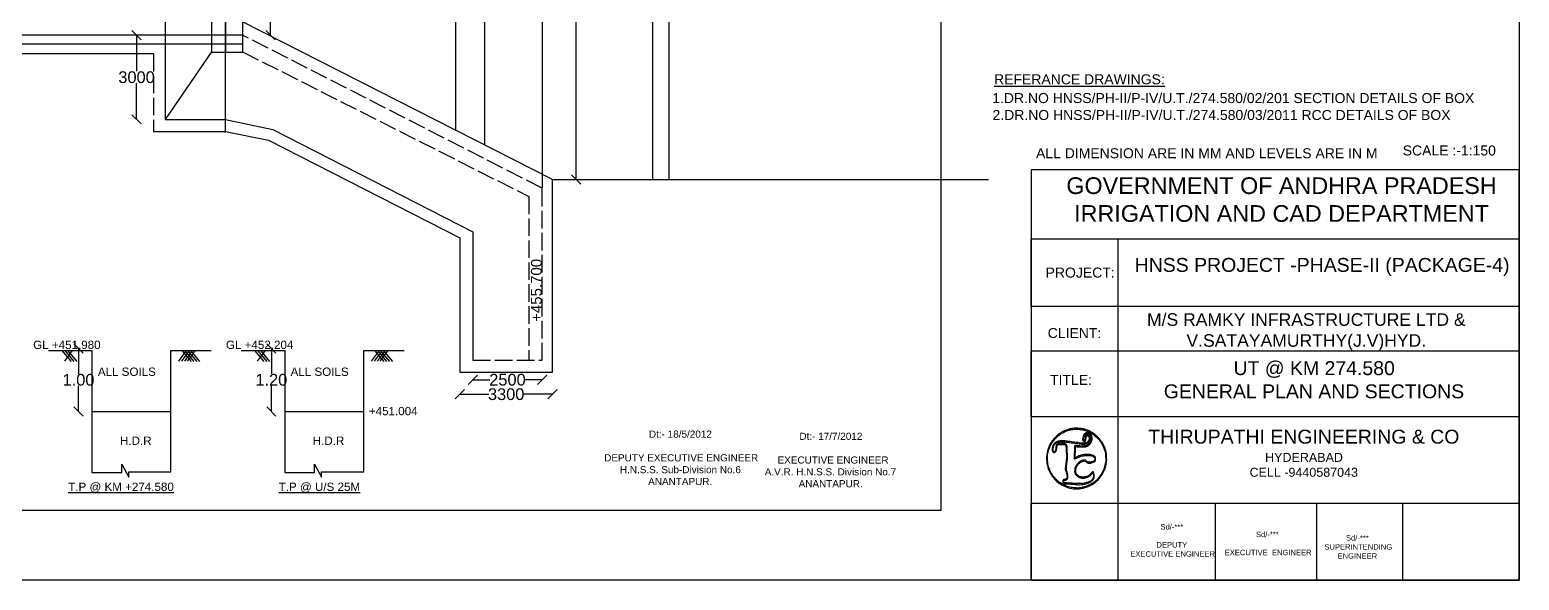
# Model space of a CAD drawing. Header units: millimetres. Extents: x 5124 to 6568637, y 2311 to 91879094.
# Drawn here: x 3827351 to 3842600, y 45929909 to 45935546 of the extents above; entities that cross this region are included whole.
import ezdxf

# ---------------------------------------------------------------- set-up
doc = ezdxf.new("R2010")
doc.units = ezdxf.units.MM
doc.header["$MEASUREMENT"] = 0
doc.linetypes.add('ACAD_ISO02W100', pattern=[15, 12, -3])
for name, color, linetype in [('DIMENSION', 7, 'Continuous'), ('DRAWING', 7, 'Continuous'), ('TEXT', 7, 'Continuous')]:
    doc.layers.add(name, color=color, linetype=linetype)
doc.styles.get("Standard").update_dxf_attribs({"font": 'arial.ttf', "height": 120})
doc.dimstyles.get("Standard").update_dxf_attribs({"dimtxt": 200, "dimasz": 110, "dimexe": 0.18, "dimexo": 0.0625, "dimgap": 0.09, "dimtad": 0, "dimtih": 1, "dimtoh": 1, "dimdec": 0, "dimzin": 0, "dimdsep": 46, "dimtxsty": 'Standard', "dimblk": 'OBLIQUE', "dimcen": 0.09, "dimse1": 1, "dimse2": 1, "dimadec": 0, "dimazin": 0, "dimtfac": 1, "dimtdec": 0, "dimtofl": 0, "dimtmove": 0, "dimatfit": 3, "dimfxl": 1, "dimtolj": 1, "dimtzin": 0, "dimarcsym": 0})

# ---------------------------------------------------------------- blocks, each defined once
blk = doc.blocks.new('_Oblique')
at = {"color": 0, "linetype": 'ByBlock', "lineweight": -2}
blk.add_line((-0.5, -0.5), (0.5, 0.5), dxfattribs=at)
blk = doc.blocks.new('*D117')
at = {"layer": 'Defpoints', "color": 0, "transparency": 16777216}
for p in [(3827850, 45932283), (3827987, 45932283), (3827987, 45931638)]:
    blk.add_point(p, dxfattribs=at)
at = {"layer": 'DIMENSION', "color": 0, "lineweight": -2, "transparency": 16777216}
for p, q in [((3827850, 45932283), (3827850, 45932022)), ((3827850, 45931638), (3827850, 45931899))]:
    blk.add_line(p, q, dxfattribs=at)
at = {"layer": 'DIMENSION', "color": 0, "lineweight": -2, "transparency": 16777216, "xscale": 95, "yscale": 95, "zscale": 95}
for p, rotation in [((3827850, 45932283), 90), ((3827850, 45931638), 270)]:
    blk.add_blockref('_Oblique', p, dxfattribs=dict(at, rotation=rotation))
at = {"layer": 'DIMENSION', "color": 0, "transparency": 16777216, "insert": (3827850, 45931961), "char_height": 120, "attachment_point": 5}
blk.add_mtext('\\A1;1.00', dxfattribs=at)
blk = doc.blocks.new('*D118')
at = {"layer": 'Defpoints', "color": 0, "transparency": 16777216}
for p in [(3829824, 45932283), (3829961, 45932283), (3829961, 45931638)]:
    blk.add_point(p, dxfattribs=at)
at = {"layer": 'DIMENSION', "color": 0, "lineweight": -2, "transparency": 16777216}
for p, q in [((3829824, 45932283), (3829824, 45932022)), ((3829824, 45931638), (3829824, 45931899))]:
    blk.add_line(p, q, dxfattribs=at)
at = {"layer": 'DIMENSION', "color": 0, "lineweight": -2, "transparency": 16777216, "xscale": 95, "yscale": 95, "zscale": 95}
for p, rotation in [((3829824, 45932283), 90), ((3829824, 45931638), 270)]:
    blk.add_blockref('_Oblique', p, dxfattribs=dict(at, rotation=rotation))
at = {"layer": 'DIMENSION', "color": 0, "transparency": 16777216, "insert": (3829824, 45931961), "char_height": 120, "attachment_point": 5}
blk.add_mtext('\\A1;1.20', dxfattribs=at)
blk = doc.blocks.new('*D213')
at = {"layer": 'Defpoints', "color": 0, "linetype": 'Continuous', "transparency": 16777216}
for p in [(3829529, 45939307), (3829529, 45935490), (3829816, 45935490)]:
    blk.add_point(p, dxfattribs=at)
at = {"layer": 'DIMENSION', "color": 0, "linetype": 'Continuous', "lineweight": -2, "transparency": 16777216}
for p, q in [((3829816, 45939307), (3829816, 45937460)), ((3829816, 45935490), (3829816, 45937337))]:
    blk.add_line(p, q, dxfattribs=at)
at = {"layer": 'DIMENSION', "color": 0, "linetype": 'Continuous', "lineweight": -2, "transparency": 16777216, "xscale": 95, "yscale": 95, "zscale": 95}
for p, rotation in [((3829816, 45939307), 90), ((3829816, 45935490), 270)]:
    blk.add_blockref('_Oblique', p, dxfattribs=dict(at, rotation=rotation))
at = {"layer": 'DIMENSION', "color": 0, "linetype": 'Continuous', "transparency": 16777216, "insert": (3829816, 45937398), "char_height": 120, "attachment_point": 5}
blk.add_mtext('\\A1;13200', dxfattribs=at)
blk = doc.blocks.new('*D217')
at = {"layer": 'Defpoints', "color": 0, "linetype": 'Continuous', "transparency": 16777216}
for p in [(3832773, 45940876), (3832836, 45934012), (3832945, 45934012)]:
    blk.add_point(p, dxfattribs=at)
at = {"layer": 'DIMENSION', "color": 0, "linetype": 'Continuous', "lineweight": -2, "transparency": 16777216}
for p, q in [((3832945, 45940876), (3832945, 45936747)), ((3832945, 45934012), (3832945, 45936624))]:
    blk.add_line(p, q, dxfattribs=at)
at = {"layer": 'DIMENSION', "color": 0, "linetype": 'Continuous', "lineweight": -2, "transparency": 16777216, "xscale": 95, "yscale": 95, "zscale": 95}
for p, rotation in [((3832945, 45940876), 90), ((3832945, 45934012), 270)]:
    blk.add_blockref('_Oblique', p, dxfattribs=dict(at, rotation=rotation))
at = {"layer": 'DIMENSION', "color": 0, "linetype": 'Continuous', "transparency": 16777216, "insert": (3832945, 45936686), "char_height": 120, "attachment_point": 5}
blk.add_mtext('\\A1;23800', dxfattribs=at)
blk = doc.blocks.new('*D224')
at = {"layer": 'Defpoints', "color": 0, "linetype": 'Continuous', "transparency": 16777216}
for p in [(3831887, 45932161), (3832596, 45932161), (3832596, 45931962)]:
    blk.add_point(p, dxfattribs=at)
at = {"layer": 'DIMENSION', "color": 0, "linetype": 'Continuous', "lineweight": -2, "transparency": 16777216}
for p, q in [((3831887, 45931962), (3832061.41, 45931962)), ((3832596, 45931962), (3832421.59, 45931962))]:
    blk.add_line(p, q, dxfattribs=at)
at = {"layer": 'DIMENSION', "color": 0, "linetype": 'Continuous', "lineweight": -2, "transparency": 16777216, "xscale": 95, "yscale": 95, "zscale": 95, "rotation": 180}
blk.add_blockref('_Oblique', (3831887, 45931962), dxfattribs=at)
at = {"layer": 'DIMENSION', "color": 0, "linetype": 'Continuous', "lineweight": -2, "transparency": 16777216, "xscale": 95, "yscale": 95, "zscale": 95}
blk.add_blockref('_Oblique', (3832596, 45931962), dxfattribs=at)
at = {"layer": 'DIMENSION', "color": 0, "linetype": 'Continuous', "transparency": 16777216, "insert": (3832241.5, 45931962), "char_height": 120, "attachment_point": 5}
blk.add_mtext('\\A1;2500', dxfattribs=at)
blk = doc.blocks.new('*D225')
at = {"layer": 'Defpoints', "color": 0, "linetype": 'Continuous', "transparency": 16777216}
for p in [(3831753.5, 45932041), (3832703, 45932041), (3832703, 45931813.5)]:
    blk.add_point(p, dxfattribs=at)
at = {"layer": 'DIMENSION', "color": 0, "linetype": 'Continuous', "lineweight": -2, "transparency": 16777216}
for p, q in [((3831753.5, 45931813.5), (3832049.22412, 45931813.5)), ((3832703, 45931813.5), (3832407.27588, 45931813.5))]:
    blk.add_line(p, q, dxfattribs=at)
at = {"layer": 'DIMENSION', "color": 0, "linetype": 'Continuous', "lineweight": -2, "transparency": 16777216, "xscale": 95, "yscale": 95, "zscale": 95, "rotation": 180}
blk.add_blockref('_Oblique', (3831753.5, 45931813.5), dxfattribs=at)
at = {"layer": 'DIMENSION', "color": 0, "linetype": 'Continuous', "lineweight": -2, "transparency": 16777216, "xscale": 95, "yscale": 95, "zscale": 95}
blk.add_blockref('_Oblique', (3832703, 45931813.5), dxfattribs=at)
at = {"layer": 'DIMENSION', "color": 0, "linetype": 'Continuous', "transparency": 16777216, "insert": (3832228.25, 45931813.5), "char_height": 120, "attachment_point": 5}
blk.add_mtext('\\A1;3300', dxfattribs=at)
blk = doc.blocks.new('*D228')
at = {"layer": 'Defpoints', "color": 0, "linetype": 'Continuous', "transparency": 16777216}
for p in [(3828444, 45935490), (3828736, 45935490), (3828736, 45934629)]:
    blk.add_point(p, dxfattribs=at)
at = {"layer": 'DIMENSION', "color": 0, "linetype": 'Continuous', "lineweight": -2, "transparency": 16777216}
for p, q in [((3828444, 45935490), (3828444, 45935121)), ((3828444, 45934629), (3828444, 45934998))]:
    blk.add_line(p, q, dxfattribs=at)
at = {"layer": 'DIMENSION', "color": 0, "linetype": 'Continuous', "lineweight": -2, "transparency": 16777216, "xscale": 95, "yscale": 95, "zscale": 95}
for p, rotation in [((3828444, 45935490), 90), ((3828444, 45934629), 270)]:
    blk.add_blockref('_Oblique', p, dxfattribs=dict(at, rotation=rotation))
at = {"layer": 'DIMENSION', "color": 0, "linetype": 'Continuous', "transparency": 16777216, "insert": (3828444, 45935060), "char_height": 120, "attachment_point": 5}
blk.add_mtext('\\A1;3000', dxfattribs=at)

msp = doc.modelspace()

# ---------------------------------------------------------------- linework, layer by layer
for points in [[(3838017.2, 45931461.9, 0.011371), (3837983.2, 45931453.7, 0.02579), (3837958.1, 45931445.7, 0.027062), (3837934.6, 45931435.3, 0.013799), (3837906.4, 45931419.9, 0.049276), (3837880.8, 45931401.5, 0.020623), (3837850.2, 45931372.1, 0.020736), (3837821.5, 45931339.7, 0.039557), (3837801.8, 45931311, 0.070595), (3837770.2, 45931232.6, 0.067578), (3837761, 45931147.3, 0.067285), (3837774.9, 45931062.3, 0.06891), (3837810.8, 45930984.8, 0.057705), (3837853.1, 45930933.2, 0.054334), (3837906.8, 45930891.6, 0.05355), (3837969, 45930861.9, 0.052844), (3838036.4, 45930846, 0.040381), (3838074.3, 45930844.3, 0.03202), (3838115.1, 45930848.4, 0.031364), (3838156.1, 45930857.8, 0.03411), (3838194.3, 45930872, 0.075635), (3838271, 45930921.8, 0.073326), (3838330.3, 45930992.6, 0.073591), (3838366.5, 45931077.3, 0.077104), (3838375.9, 45931167.4, 0.004861), (3838374.4, 45931192.5, 0.019003), (3838372.7, 45931207.8, 0.02286), (3838370, 45931221.6, 0.009468), (3838365.2, 45931240, 0.065489), (3838335.5, 45931309, 0.057691), (3838288, 45931371.3, 0.058022), (3838227.7, 45931420.8, 0.068022), (3838160.7, 45931452, 0.035725), (3838127, 45931459.8, 0.021943), (3838086.5, 45931464.4, 0.021989), (3838047, 45931465.4, 0.048915)], [(3838144.6, 45931445.4, -0.010053), (3838166.7, 45931439, -0.02116), (3838183.5, 45931433, -0.022523), (3838199.1, 45931425.9, -0.013074), (3838217.2, 45931416, -0.040153), (3838251, 45931392.6, -0.032263), (3838283.3, 45931362.4, -0.031944), (3838311.9, 45931327.9, -0.036921), (3838334.3, 45931291.6, -0.012801), (3838341.9, 45931276.1, -0.018323), (3838347.7, 45931261.9, -0.011926), (3838351.8, 45931250.1, -0.421559), (3838350.5, 45931247.8, 0.438354), (3838350.3, 45931247.4, 0.035377), (3838350.9, 45931246.2, 0.030088), (3838351.9, 45931244.7, 0.016409), (3838353.2, 45931242.9, -0.136522), (3838359.9, 45931228.1, -0.015322), (3838364.3, 45931191, -0.019775), (3838366.2, 45931151.2, -0.035566), (3838364.1, 45931118.6, -0.046854), (3838350.5, 45931059.6, -0.049001), (3838326.3, 45931005.2, -0.049074), (3838291.9, 45930956.6, -0.047266), (3838248.4, 45930914.9, -0.036649), (3838224.9, 45930899, -0.020541), (3838194.3, 45930883, -0.020402), (3838163.4, 45930870, -0.050634), (3838139.8, 45930863.7, 0.011096), (3838135.4, 45930862.9, 0.006376), (3838130.1, 45930861.8, 0.006368), (3838124.8, 45930860.5, 0.010561), (3838120.4, 45930859.3, -0.075797), (3838079.6, 45930853.4, -0.036256), (3838026.7, 45930857.7, -0.035773), (3837972.9, 45930870.1, -0.053967), (3837928.7, 45930889, -0.043816), (3837878.7, 45930923.2, -0.050353), (3837838, 45930964.2, -0.04992), (3837805.9, 45931012.8, -0.041857), (3837782, 45931069.7, -0.041799), (3837774.9, 45931099.6, -0.022952), (3837771.1, 45931137, -0.022835), (3837770.7, 45931175.2, -0.036198), (3837774.2, 45931207.7, -0.027029), (3837781, 45931236.1, -0.021589), (3837791.2, 45931265.9, -0.021847), (3837803.8, 45931294.2, -0.030803), (3837817.6, 45931318.1, -0.030973), (3837834.4, 45931340.5, -0.014365), (3837858.8, 45931367.3, -0.013732), (3837883.9, 45931392, -0.048124), (3837901.9, 45931405.8, -0.015617), (3837916.2, 45931414.1, -0.006514), (3837936, 45931424.4, -0.006284), (3837955.6, 45931434.1, -0.02113), (3837968.8, 45931439.7, -0.047647), (3838008.3, 45931450.4, -0.034153), (3838053.9, 45931455, -0.033468), (3838100.8, 45931453.3, -0.039389)], [(3838162.4, 45931417.6, 0.079905), (3838154.3, 45931412.6, 0.042826), (3838146, 45931404.1, 0.042991), (3838139.5, 45931394.6, 0.097401), (3838136.8, 45931386.3, -0.017144), (3838136, 45931381.7, -0.007361), (3838134.7, 45931375.6, -0.007273), (3838133.1, 45931369.1, -0.009527), (3838131.5, 45931363.2, 0.057314), (3838129.4, 45931351.7, 0.105744), (3838130.9, 45931342.3, 0.129803), (3838135.6, 45931335.5, 0.112787), (3838143.4, 45931331.6, 0.089359), (3838152.6, 45931331, 0.205539), (3838158.5, 45931334.3, 0.119945), (3838162.1, 45931342.6, 0.023277), (3838164.2, 45931359, -0.017196), (3838166.1, 45931375.7, -0.101894), (3838169.1, 45931384, -0.209902), (3838174, 45931387.3, -0.109281), (3838181.6, 45931387.1, -0.199104), (3838191.1, 45931380.1, -0.104543), (3838196, 45931365.9, -0.087788), (3838195.1, 45931348.6, -0.092435), (3838188.2, 45931333, -0.140361), (3838172.4, 45931319.8, -0.085225), (3838148.6, 45931313.8, -0.045138), (3838111.2, 45931314.3, -0.010085), (3838047.8, 45931322.3, 0.001129), (3837986.4, 45931331.1, 0.010475), (3837959.7, 45931334.3, 0.019654), (3837939.5, 45931335.5, 0.009807), (3837913.9, 45931335.5, 0.021045), (3837886.9, 45931333.8, 0.064199), (3837869.1, 45931329.6, 0.07759), (3837854.8, 45931321.5, 0.04157), (3837840, 45931307.6, 0.033858), (3837829.8, 45931294.7, 0.055821), (3837823.3, 45931282.4, 0.056084), (3837819.7, 45931269.1, 0.03454), (3837818.4, 45931252.8, 0.036481), (3837819.3, 45931236.4, 0.103396), (3837823.1, 45931225.7, 0.148662), (3837829.9, 45931219.6, 0.109578), (3837839.7, 45931217.4, 0.120124), (3837849.5, 45931219.8, 0.145), (3837856.2, 45931226.3, 0.076305), (3837861.1, 45931239, 0.015923), (3837865.4, 45931262.6, -0.009484), (3837867.4, 45931274.2, -0.012925), (3837869.6, 45931284.7, -0.009784), (3837871.8, 45931293.2, -0.12767), (3837873.5, 45931296, -0.187867), (3837879.9, 45931298.8, -0.006627), (3837907.3, 45931299.7, -0.01166), (3837934, 45931299.5, -0.060862), (3837948.4, 45931297.3, -0.161099), (3837954.4, 45931293.2, -0.110854), (3837957.9, 45931285.7, -0.037878), (3837960, 45931271.1, -0.003666), (3837962.1, 45931235.2, 0.004284), (3837962.9, 45931222.1, 0.004704), (3837963.9, 45931209.4, 0.004401), (3837964.9, 45931198.6, 0.023561), (3837965.8, 45931192.7, -0.066487), (3837966.5, 45931182.3, -0.007257), (3837964.5, 45931158.4, -0.006419), (3837960.8, 45931123.7, -0.001903), (3837954.1, 45931070.6, 0.0101), (3837952.4, 45931054.9, 0.046767), (3837952.4, 45931045.8, 0.054451), (3837954.1, 45931037.5, 0.016832), (3837958.5, 45931025.5, -0.025497), (3837961.9, 45931015.7, -0.017703), (3837964.7, 45931004.3, -0.016989), (3837966.9, 45930992.2, -0.017395), (3837968.2, 45930980), (3837970.1, 45930953.9), (3837957.7, 45930947, -0.015536), (3837952.6, 45930944.3, -0.017122), (3837947.5, 45930942, -0.016739), (3837943, 45930940.4, -0.078777), (3837940.4, 45930940, 0.131176), (3837933.9, 45930938.3, 0.136592), (3837929.2, 45930933.5, 0.106124), (3837926.9, 45930926, 0.058162), (3837927.3, 45930916.4, 0.016688), (3837928.3, 45930911, 0.019181), (3837929.6, 45930905.9, 0.018627), (3837931, 45930901.7, 0.096084), (3837932.3, 45930899.7, 0.155202), (3837934.6, 45930898.4, 0.015688), (3837940.8, 45930897.3, 0.01847), (3837948.4, 45930896.5, 0.013691), (3837956.9, 45930896.2, -0.011921), (3837985.7, 45930895.1, -0.00413), (3838027.1, 45930892.2, -0.001098), (3838071.1, 45930888.7, -0.118504), (3838076.7, 45930886.9, 0.16291), (3838083.1, 45930885.4, 0.003581), (3838115.2, 45930888.6, 0.008625), (3838146, 45930892.4, 0.028406), (3838166.1, 45930896.4, 0.032579), (3838185.1, 45930902.7, 0.025466), (3838204.8, 45930911.9, 0.026004), (3838222.2, 45930922.3, 0.061344), (3838233.6, 45930932.2, 0.068447), (3838243.6, 45930946.8, 0.076262), (3838248.8, 45930963.2, 0.067476), (3838249.2, 45930981.9, 0.040065), (3838244.9, 45931003.9, 0.044341), (3838241, 45931014.4, 0.167899), (3838236.1, 45931019.3, 0.248042), (3838230.5, 45931019.1, 0.093969), (3838224.4, 45931013.9, -0.014529), (3838205, 45930991.3, -0.059632), (3838191.4, 45930979.5, -0.07471), (3838177, 45930972.5, -0.031322), (3838155.9, 45930967.5, -0.011719), (3838142.5, 45930965.5, -0.030157), (3838132.7, 45930964.9, -0.035481), (3838123.9, 45930965.5, -0.022756), (3838113.8, 45930967.3, -0.041651), (3838098.1, 45930972.4, -0.044873), (3838083.9, 45930979.8, -0.048687), (3838072.5, 45930988.9, -0.078972), (3838065, 45930998.9, -0.088886), (3838060.5, 45931013.1, -0.038681), (3838059.4, 45931033, -0.038538), (3838061.4, 45931053.5, -0.068656), (3838066.6, 45931069.5, -0.047822), (3838076.1, 45931085, -0.035478), (3838089.2, 45931100.2, -0.035754), (3838104.1, 45931113.2, -0.052131), (3838119.1, 45931122.2, -0.030465), (3838135, 45931128.4, -0.089851), (3838146.6, 45931130, -0.11423), (3838156.4, 45931127.3, -0.067663), (3838166.2, 45931120.1, 0.096235), (3838178.6, 45931111.9, 0.073317), (3838194.5, 45931108.1, 0.064558), (3838212.6, 45931108.7, 0.048869), (3838231.9, 45931113.9, 0.015923), (3838249.7, 45931121.3, 0.109612), (3838257.3, 45931126.9, 0.141247), (3838260.8, 45931134.6, 0.03256), (3838262, 45931148.9, 0.013265), (3838261.9, 45931160, 0.061516), (3838260.9, 45931166.3, 0.091027), (3838258.6, 45931171, 0.050414), (3838254.3, 45931175.6, 0.128873), (3838220.3, 45931192.9, 0.05989), (3838170.7, 45931197.6, 0.055893), (3838116.5, 45931190.1, 0.065288), (3838068.3, 45931170.9, -0.008116), (3838062.5, 45931167.8, -0.012981), (3838057.4, 45931165.3, -0.006773), (3838053.1, 45931163.4, -0.304845), (3838052.2, 45931163.6, -0.211798), (3838051.8, 45931164.6, -0.000838), (3838052.5, 45931177.4, -0.003985), (3838053.3, 45931192, -0.002472), (3838054.6, 45931209.2, 0.004385), (3838055.9, 45931227.1, 0.005065), (3838056.7, 45931244.2, 0.004554), (3838057.2, 45931258.7, 0.029433), (3838056.9, 45931266), (3838055.8, 45931278.4), (3838070.3, 45931276.1, 0.022308), (3838078.3, 45931275.3, 0.005402), (3838091.5, 45931274.6, 0.005531), (3838106.8, 45931274.1, 0.005473), (3838122, 45931273.9, 0.006594), (3838143.6, 45931274.3, 0.031106), (3838156, 45931275.4, 0.045299), (3838165.8, 45931277.8, 0.025886), (3838177.1, 45931282.4, 0.074598), (3838198.2, 45931296.4, 0.070434), (3838214.8, 45931316.2, 0.07263), (3838224.8, 45931339.3, 0.089071), (3838226.9, 45931362.6, 0.01957), (3838224.7, 45931379.5, 0.056074), (3838221.4, 45931390.8, 0.065261), (3838216, 45931400.1, 0.034277), (3838207.1, 45931410.2, 0.027009), (3838201, 45931415.6, 0.068734), (3838195.9, 45931418.6, 0.07176), (3838190.3, 45931420.1, 0.031521), (3838182.7, 45931420.5, 0.016443), (3838176.9, 45931420.2, 0.015199), (3838171, 45931419.5, 0.015395), (3838165.8, 45931418.6, 0.04795)], [(3838196.7, 45931407, -0.056619), (3838205.8, 45931397.7, -0.070112), (3838211.8, 45931387.3, -0.063176), (3838215.1, 45931374.7, -0.036102), (3838215.9, 45931359.1, -0.026103), (3838214.9, 45931343, -0.05922), (3838212, 45931331.3, -0.061276), (3838206.5, 45931320.7, -0.029698), (3838197.2, 45931308.7, -0.094532), (3838179, 45931294.5, -0.069609), (3838154.8, 45931286.1, -0.05177), (3838122.7, 45931283.1, -0.023109), (3838080.4, 45931285.5, 0.014899), (3838059.3, 45931287.1, 0.124815), (3838050, 45931285.1, 0.252886), (3838046, 45931279.7, 0.073732), (3838046.2, 45931268.9, -0.042717), (3838046.8, 45931261.6, -0.005288), (3838046.6, 45931245.5, -0.006212), (3838045.9, 45931226.4, -0.005103), (3838044.7, 45931206, 0.004606), (3838043.4, 45931184, 0.010714), (3838042.9, 45931167.5, 0.007341), (3838042.9, 45931155, 0.193504), (3838044.2, 45931152, 0.272952), (3838047, 45931151.3, 0.017404), (3838055.2, 45931154, 0.018882), (3838066.2, 45931158.5, 0.007944), (3838080.6, 45931165.3, -0.00991), (3838100.2, 45931174.4, -0.029968), (3838113.9, 45931179.6, -0.03192), (3838127.7, 45931182.8, -0.012489), (3838147.1, 45931185.7, -0.031624), (3838179.9, 45931187.6, -0.042774), (3838209.5, 45931184.8, -0.049658), (3838233.7, 45931178, -0.102801), (3838250.1, 45931167.2, -0.146745), (3838253.3, 45931161.4, -0.055372), (3838254.1, 45931152, -0.054274), (3838252.9, 45931142.1, -0.094139), (3838249.5, 45931134.6, -0.119575), (3838242.3, 45931128.3, -0.039208), (3838229.3, 45931122.7, -0.03788), (3838213.9, 45931118.7, -0.043914), (3838198.9, 45931117.4, -0.027336), (3838190.1, 45931117.9, -0.068469), (3838183.9, 45931119.5, -0.065144), (3838178.2, 45931122.7, -0.022939), (3838170.8, 45931128.7, 0.07041), (3838158.5, 45931137.1, 0.111511), (3838146.1, 45931140, 0.08847), (3838131.6, 45931137.6, 0.032101), (3838112.4, 45931129.3, 0.049567), (3838096, 45931118.8, 0.035227), (3838080, 45931104.1, 0.034846), (3838065.9, 45931087.1, 0.044392), (3838055.6, 45931069.5, 0.072348), (3838051.6, 45931056.7, 0.020236), (3838049.2, 45931035.7, 0.012952), (3838048.2, 45931014.7, 0.265664), (3838051.1, 45931009.3, -0.115377), (3838052.3, 45931008.1, -0.049412), (3838053.4, 45931006, -0.04534), (3838054, 45931003.6, -0.044785), (3838054.3, 45931001, 0.179828), (3838057.5, 45930992.2, 0.032309), (3838069.9, 45930979.6, 0.035345), (3838085, 45930967.9, 0.067561), (3838098.7, 45930961.2, 0.028537), (3838114.6, 45930957, 0.039847), (3838129.1, 45930955.2, 0.038236), (3838144.3, 45930955.6, 0.023572), (3838161.9, 45930958.4, 0.033201), (3838180, 45930963.4, 0.052304), (3838194.6, 45930970.2, 0.054197), (3838207.1, 45930979.7, 0.038969), (3838218.8, 45930992.8, -0.007998), (3838223.3, 45930998.4, -0.011914), (3838227.4, 45931003.2, -0.007046), (3838231, 45931007, -0.189724), (3838232.2, 45931007.6, -0.31512), (3838233.2, 45931007, -0.012989), (3838234.8, 45931002.9, -0.018519), (3838236.6, 45930997.7, -0.0116), (3838238.2, 45930991.5, -0.076654), (3838240.1, 45930968.1, -0.116551), (3838234.1, 45930948.7, -0.101292), (3838219.2, 45930932.3, -0.047771), (3838194.4, 45930917.5, -0.047916), (3838162.4, 45930906, -0.038807), (3838126.3, 45930899.7, -0.030246), (3838082, 45930898.2, -0.013533), (3838023.6, 45930901.3, 0.003397), (3838004.9, 45930902.7, 0.003258), (3837985.8, 45930903.9, 0.003226), (3837969, 45930904.7, 0.011736), (3837958.3, 45930904.8), (3837938.1, 45930904.7), (3837938.1, 45930914.3), (3837938.1, 45930921.8), (3837938.1, 45930926.3, -0.255878), (3837938.8, 45930927.4, -0.021331), (3837941.8, 45930929.2, -0.024284), (3837945.9, 45930931.1, -0.016153), (3837950.8, 45930932.9, 0.029102), (3837956.2, 45930935.1, 0.019825), (3837962.1, 45930938.1, 0.020023), (3837967.6, 45930941.6, 0.037497), (3837971.7, 45930944.8, 0.047773), (3837976.4, 45930950.1, 0.109676), (3837978.6, 45930955, 0.059805), (3837979.1, 45930962, 0.007063), (3837978.2, 45930977.7, 0.017193), (3837977, 45930988.8, 0.01193), (3837975, 45931001.1, 0.012048), (3837972.4, 45931013, 0.024163), (3837969.8, 45931022.1, -0.021994), (3837966.3, 45931033.6, -0.038871), (3837964.7, 45931043.4, -0.030789), (3837964.4, 45931054.7, -0.009072), (3837965.3, 45931072.1, -0.001709), (3837966.2, 45931084.6, -0.001884), (3837967.2, 45931096.7, -0.001751), (3837968.1, 45931107, -0.009616), (3837968.7, 45931112.6, 0.002783), (3837973.7, 45931153.1, 0.015642), (3837975.6, 45931174.9, 0.027419), (3837975.7, 45931190.7, 0.025052), (3837974, 45931207, -0.013359), (3837972.6, 45931217.7, -0.007032), (3837971.4, 45931231.1, -0.006991), (3837970.6, 45931244.8, -0.010691), (3837970.4, 45931256.8, 0.009817), (3837969.9, 45931278.4, 0.054013), (3837968.2, 45931289.9, 0.099692), (3837964.5, 45931297.3, 0.084336), (3837958.2, 45931303.3, 0.111049), (3837946.7, 45931307.6, 0.01671), (3837922, 45931310.1, 0.019303), (3837896.8, 45931311, 0.061247), (3837880.1, 45931308.8, 0.116126), (3837870.5, 45931303.8, 0.097571), (3837863.4, 45931294.7, 0.067516), (3837858.5, 45931280.6, 0.026486), (3837855.5, 45931260.2, -0.029178), (3837852.8, 45931242.5, -0.08956), (3837848.2, 45931231.3, -0.186289), (3837842.1, 45931226.8, -0.209405), (3837834.9, 45931227.9, -0.132851), (3837829.5, 45931233.7, -0.091992), (3837826.8, 45931242.4, -0.064225), (3837826.9, 45931254.2, -0.027894), (3837830, 45931269.7, -0.043994), (3837835.2, 45931284.6, -0.055217), (3837842.7, 45931297.2, -0.053692), (3837853, 45931308.1, -0.038475), (3837866.5, 45931318, -0.115688), (3837887.8, 45931325.2, -0.031518), (3837923.5, 45931326.3, -0.022483), (3837974.4, 45931322.4, -0.007666), (3838047.8, 45931312.3, 0.006179), (3838070.3, 45931309.1, 0.0054), (3838094, 45931306.3, 0.005436), (3838115.3, 45931304.3, 0.016056), (3838130.1, 45931303.5, 0.009603), (3838146.6, 45931303.5, 0.036421), (3838156.9, 45931304.4, 0.048057), (3838165.4, 45931306.7, 0.026799), (3838175.3, 45931311, 0.051449), (3838189, 45931319.8, 0.079901), (3838198.5, 45931330.1, 0.083725), (3838204, 45931342.6, 0.062275), (3838205.9, 45931357.5, 0.027547), (3838205.5, 45931365, 0.025908), (3838204.3, 45931372.6, 0.027051), (3838202.3, 45931379.5, 0.042534), (3838199.9, 45931385.2, 0.029286), (3838196, 45931391.6, 0.113768), (3838192.6, 45931394.7, 0.10469), (3838188, 45931396.1, 0.022841), (3838179.7, 45931396.5, 0.022154), (3838171.4, 45931396.1, 0.107946), (3838166.9, 45931394.7, 0.118554), (3838163.6, 45931391.6, 0.029201), (3838159.9, 45931385.2, 0.04357), (3838157.7, 45931379.6, 0.022936), (3838155.9, 45931372.3, 0.022268), (3838154.7, 45931364.4, 0.027017), (3838154.3, 45931357, -0.013965), (3838154.1, 45931349, -0.050225), (3838153.3, 45931343.9, -0.097184), (3838151.9, 45931341, -0.23583), (3838149.8, 45931340, -0.162421), (3838144.2, 45931341.9, -0.180712), (3838141.1, 45931346.7, -0.084641), (3838140.8, 45931355.6, -0.019045), (3838143.3, 45931370.7, -0.042593), (3838148.6, 45931388.9, -0.090406), (3838156.3, 45931401.3, -0.113659), (3838166.5, 45931408.5, -0.096515), (3838179.5, 45931411, -0.029399), (3838184.6, 45931410.7, -0.028215), (3838189.6, 45931409.8, -0.029397), (3838194, 45931408.5, -0.08398)]]:
    msp.add_lwpolyline(points, format="xyb", close=True)
at = {"layer": 'DRAWING', "linetype": 'Continuous'}
msp.add_lwpolyline([(3801674.5, 45954256), (3842599.5, 45954256), (3842599.5, 45929909), (3801674.5, 45929909)], close=True, dxfattribs=at)
for points in [[(3803248.5, 45945521.5), (3803248.5, 45930628), (3836680.5, 45930628), (3836680.5, 45945615), (3803248.5, 45945615), (3803248.5, 45945501)], [(3832596, 45940876.5), (3832596, 45933922.5)], [(3833726, 45940876.5), (3833726, 45934012)], [(3833895, 45940876.5), (3833895, 45934012)], [(3832006.4, 45940574.8), (3832006.4, 45934366.8)], [(3831709.7, 45940423), (3831709.7, 45934517.9)], [(3829354, 45940305.5), (3829354, 45935316.5)], [(3829529, 45939478.5), (3829211, 45939478.5), (3829211, 45935316.5), (3829529, 45935316.5)], [(3829354, 45934493.5), (3829354, 45939482.5)], [(3829529, 45939478.5), (3829529, 45935319)], [(3828735.5, 45937400.5), (3828735.5, 45934629)], [(3829529, 45935490), (3811713, 45935490)], [(3828616.5, 45934503), (3829354, 45934503), (3829796, 45934416), (3831753.5, 45933416.5), (3831753.5, 45932041), (3832703, 45932041), (3832703, 45934012), (3829529, 45935628.5)], [(3829529, 45935398), (3811713, 45935398)], [(3828616.5, 45935298.5), (3812647.5, 45935298.5)], [(3829211, 45935320.5), (3828735.5, 45934629)], [(3828735.5, 45934629), (3829354, 45934629), (3829839.5, 45934525), (3831887, 45933477.5), (3831887, 45932161)], [(3832703, 45934012), (3837166.5, 45934012)]]:
    msp.add_lwpolyline(points, dxfattribs=at)
at = {"layer": 'DRAWING', "linetype": 'ACAD_ISO02W100', "ltscale": 15}
for points in [[(3831887, 45932161), (3832596, 45932161), (3832596, 45933922.5), (3829529, 45935492)], [(3828616.5, 45935300.5), (3828616.5, 45934503)], [(3829529, 45935320.5), (3832459, 45933839.5), (3832459, 45932161)]]:
    msp.add_lwpolyline(points, dxfattribs=at)
at = {"layer": 'DRAWING'}
for points in [[(3827541.7, 45932262.7), (3827987.5, 45932262.7), (3827987.5, 45931013.7), (3828292.5, 45931013.7), (3828292.5, 45931099.1), (3828365.2, 45930965.2), (3828365.2, 45931018.7), (3828796, 45931018.7), (3828796, 45932262.7), (3829208.8, 45932262.7)], [(3827679.6, 45932262.7), (3827774.2, 45932149.3)], [(3827785.9, 45932262.7), (3827705.4, 45932150.7)], [(3827708.3, 45932262.7), (3827802.9, 45932149.3)], [(3827738, 45932262.7), (3827832.6, 45932149.3)], [(3828953.3, 45932262.7), (3828872.9, 45932150.7)], [(3828984, 45932262.7), (3828903.5, 45932150.7)], [(3828907.6, 45932262.7), (3829002.2, 45932149.3)], [(3829015, 45932262.7), (3828934.5, 45932150.7)], [(3828936.3, 45932262.7), (3829030.9, 45932149.3)], [(3829042.6, 45932262.7), (3828962.2, 45932150.7)], [(3828965, 45932262.7), (3829059.6, 45932149.3)], [(3828994.8, 45932262.7), (3829089.4, 45932149.3)], [(3829515.2, 45932262.7), (3829961, 45932262.7), (3829961, 45931013.7), (3830266, 45931013.7), (3830266, 45931099.1), (3830338.7, 45930965.2), (3830338.7, 45931018.7), (3830769.5, 45931018.7), (3830769.5, 45932262.7), (3831182.3, 45932262.7)], [(3829653.1, 45932262.7), (3829747.7, 45932149.3)], [(3829759.4, 45932262.7), (3829678.9, 45932150.7)], [(3829681.8, 45932262.7), (3829776.4, 45932149.3)], [(3829711.5, 45932262.7), (3829806.1, 45932149.3)], [(3830926.8, 45932262.7), (3830846.4, 45932150.7)], [(3830957.5, 45932262.7), (3830877, 45932150.7)], [(3830881.1, 45932262.7), (3830975.7, 45932149.3)], [(3830988.5, 45932262.7), (3830908, 45932150.7)], [(3830909.8, 45932262.7), (3831004.4, 45932149.3)], [(3831016.1, 45932262.7), (3830935.7, 45932150.7)], [(3830938.5, 45932262.7), (3831033.1, 45932149.3)], [(3830968.3, 45932262.7), (3831062.9, 45932149.3)], [(3827987.5, 45931638.2), (3828796, 45931638.2)], [(3829961, 45931638.2), (3830769.5, 45931638.2)]]:
    msp.add_lwpolyline(points, dxfattribs=at)
at = {"layer": 'TEXT'}
for points in [[(3842599.5, 45934112.4), (3837601.8, 45934112.4), (3837601.8, 45929909), (3842599.5, 45929909)], [(3837601.8, 45933404.3), (3842599.5, 45933404.3), (3842599.5, 45932711.4), (3837601.8, 45932711.4)], [(3837601.8, 45932258.9), (3842599.5, 45932258.9), (3842599.5, 45931582.7), (3837601.8, 45931582.7)], [(3837601.8, 45930697.7), (3842599.5, 45930697.7), (3842599.5, 45929909), (3837601.8, 45929909)]]:
    msp.add_lwpolyline(points, close=True, dxfattribs=at)
for points in [[(3838489.3, 45933404.3), (3838489.3, 45929909)], [(3839487.9, 45930697.7), (3839487.9, 45929909)], [(3840524.8, 45930697.7), (3840524.8, 45929909)], [(3841405.2, 45930697.7), (3841405.2, 45929909)]]:
    msp.add_lwpolyline(points, dxfattribs=at)

# ---------------------------------------------------------------- texts
at = {"layer": 'DIMENSION', "attachment_point": 1}
for s, insert, char_height, width in [('GL +451.980', (3827385.8, 45932362.2), 85.036, 685.429), ('GL +452.204', (3829359.3, 45932362.2), 85.036, 685.429), ('ALL SOILS', (3828047.8, 45932086.8), 85.04, 685.429), ('ALL SOILS', (3830021.3, 45932086.8), 85.04, 685.429), (' +451.004', (3830789.6, 45931683.8), 85.04, 685.429), ('H.D.R', (3828274.3, 45931380.4), 85.04, 685.429), ('H.D.R', (3830247.8, 45931380.4), 85.04, 685.429), ('{\\LT.P @ KM +274.580}', (3827744.6, 45930908.3), 85.036, 1468.481), ('{\\LT.P @ U/S 25M}', (3829899.4, 45930908.3), 85.036, 1468.481)]:
    msp.add_mtext(s, dxfattribs=dict(at, insert=insert, char_height=char_height, width=width))
at = {"layer": 'TEXT'}
for s, p in [('ALL DIMENSION ARE IN MM AND LEVELS ARE IN M', (3837652.7, 45934230.6)), ('SCALE :-1:150', (3841406.8, 45934259.1))]:
    msp.add_text(s, height=102.379, dxfattribs=at).set_placement(p)
msp.add_text('+455.700', height=110, rotation=90, dxfattribs=at).set_placement((3832592.1, 45932554.8))
at = {"layer": 'TEXT', "attachment_point": 1}
for s, insert, char_height, width in [('{\\LREFERANCE DRAWINGS:}', (3837223.1, 45935090.3), 102.379, 1736.711), ('1.DR.NO HNSS/PH-II/P-IV/U.T./274.580/02/201 SECTION DETAILS OF BOX', (3837204.5, 45934898), 102.379, 9248.75), ('2.DR.NO HNSS/PH-II/P-IV/U.T./274.580/03/2011 RCC DETAILS OF BOX', (3837207.3, 45934724.7), 102.379, 9248.75), ('PROJECT:', (3837751, 45933110.9), 102.38, 955.228), ('\\pi7.3055;M/S RAMKY INFRASTRUCTURE LTD &\\P\\pi410.76;V.SATAYAMURTHY(J.V)HYD.', (3838782.1, 45932642.7), 128.523, 3259.151), ('CLIENT:', (3837772.7, 45932491.3), 102.38, 955.228), ('\\pi1398.6;UT @ KM 274.580\\P\\pi684.65;GENERAL PLAN AND SECTIONS  ', (3838276.1, 45932152.3), 142.502, 4423.667), ('TITLE:', (3837796.2, 45932011.5), 102.38, 555.16), ('\\pi885.14;Dt:- 18/5/2012\\P\\pi1200.9;\\P\\pi398.74; DEPUTY EXECUTIVE ENGINEER\\P\\pi588.16;H.N.S.S. Sub-Division No.6\\P\\pi877.46;ANANTAPUR.', (3832804.6, 45931442), 72.835, 2401.896), ('\\pi885.14;Dt:- 17/7/2012\\P\\pi1200.9;\\P\\pi605.1;  EXECUTIVE ENGINEER\\P\\pi530.38;A.V.R. H.N.S.S. Division No.7\\P\\pi877.46;ANANTAPUR.', (3834345.1, 45931419.5), 72.835, 2401.896), ('\\pi625.89;THIRUPATHI ENGINEERING & CO\\P\\pi1822;{\\H0.64302x;HYDERABAD\\P\\pi1662.8;CELL -9440587043}', (3838176.1, 45931450.4), 142.502, 4423.667), ('\\pi440.46;Sd/-***\\P\\pi553.86;\\P\\pi399.72;DEPUTY \\P\\pi110.04; EXECUTIVE ENGINEER', (3838486, 45930484.2), 55.57, 1107.72), ('\\pi643.28;Sd/-***\\P\\pi745.89; \\P\\pi302.07; EXECUTIVE  ENGINEER', (3839261.1, 45930406.2), 55.57, 1513.354), ('\\pi242.46;Sd/-***\\P\\pi0.27785; SUPERINTENDING  \\P\\pi156.68;ENGINEER', (3840583.2, 45930370.4), 55.57, 711.708)]:
    msp.add_mtext(s, dxfattribs=dict(at, insert=insert, char_height=char_height, width=width))
at = {"layer": 'TEXT', "color": 7, "width": 4876.79, "attachment_point": 5}
for s, insert, char_height in [('GOVERNMENT OF ANDHRA PRADESH\\PIRRIGATION AND CAD DEPARTMENT', (3840166.2, 45933806.2), 171.003), ('HNSS PROJECT -PHASE-II (PACKAGE-4)', (3840581.8, 45933116.7), 142.502)]:
    msp.add_mtext(s, dxfattribs=dict(at, insert=insert, char_height=char_height))

# ---------------------------------------------------------------- dimensions: what is measured, and where the dimension line sits
at = {"layer": 'DIMENSION', "linetype": 'Continuous'}
dim = msp.add_linear_dim(base=(3832945, 45934012), p1=(3832773, 45940876.5), p2=(3832836, 45934012), angle=90, text='23800', dimstyle='Standard', override={"dimasz": 95, "dimarcsym": 1}, dxfattribs=at)
dim.commit()
dim.dimension.update_dxf_attribs({"geometry": '*D217', "text_midpoint": (3832945, 45936685.5), "dimtype": 160})
for base, p1, p2, text, picture, middle in [((3829816, 45935490), (3829529, 45939307), (3829529, 45935490), '13200', '*D213', (3829816, 45937398.5)), ((3828444.4, 45935490), (3828735.5, 45934629), (3828735.5, 45935490), '3000', '*D228', (3828444.4, 45935059.5))]:
    dim = msp.add_linear_dim(base=base, p1=p1, p2=p2, angle=90, text=text, dimstyle='Standard', override={"dimasz": 95, "dimarcsym": 1}, dxfattribs=at)
    dim.commit()
    dim.dimension.update_dxf_attribs({"geometry": picture, "text_midpoint": middle})
at = {"layer": 'DIMENSION'}
for base, p1, p2, text, picture, middle in [((3827850.3, 45932283.2), (3827987.5, 45931638.2), (3827987.5, 45932283.2), '1.00', '*D117', (3827850.3, 45931960.7)), ((3829823.8, 45932283.2), (3829961, 45931638.2), (3829961, 45932283.2), '1.20', '*D118', (3829823.8, 45931960.7))]:
    dim = msp.add_linear_dim(base=base, p1=p1, p2=p2, angle=90, text=text, dimstyle='Standard', override={"dimasz": 95, "dimarcsym": 1}, dxfattribs=at)
    dim.commit()
    dim.dimension.update_dxf_attribs({"geometry": picture, "text_midpoint": middle})
at = {"layer": 'DIMENSION', "linetype": 'Continuous'}
for base, p1, p2, text, picture, middle in [((3832596, 45931962), (3831887, 45932161), (3832596, 45932161), '2500', '*D224', (3832241.5, 45931962)), ((3832703, 45931813.5), (3831753.5, 45932041), (3832703, 45932041), '3300', '*D225', (3832228.2, 45931813.5))]:
    dim = msp.add_linear_dim(base=base, p1=p1, p2=p2, text=text, dimstyle='Standard', override={"dimasz": 95, "dimarcsym": 1}, dxfattribs=at)
    dim.commit()
    dim.dimension.update_dxf_attribs({"geometry": picture, "text_midpoint": middle})

doc.saveas('drawing.dxf')
